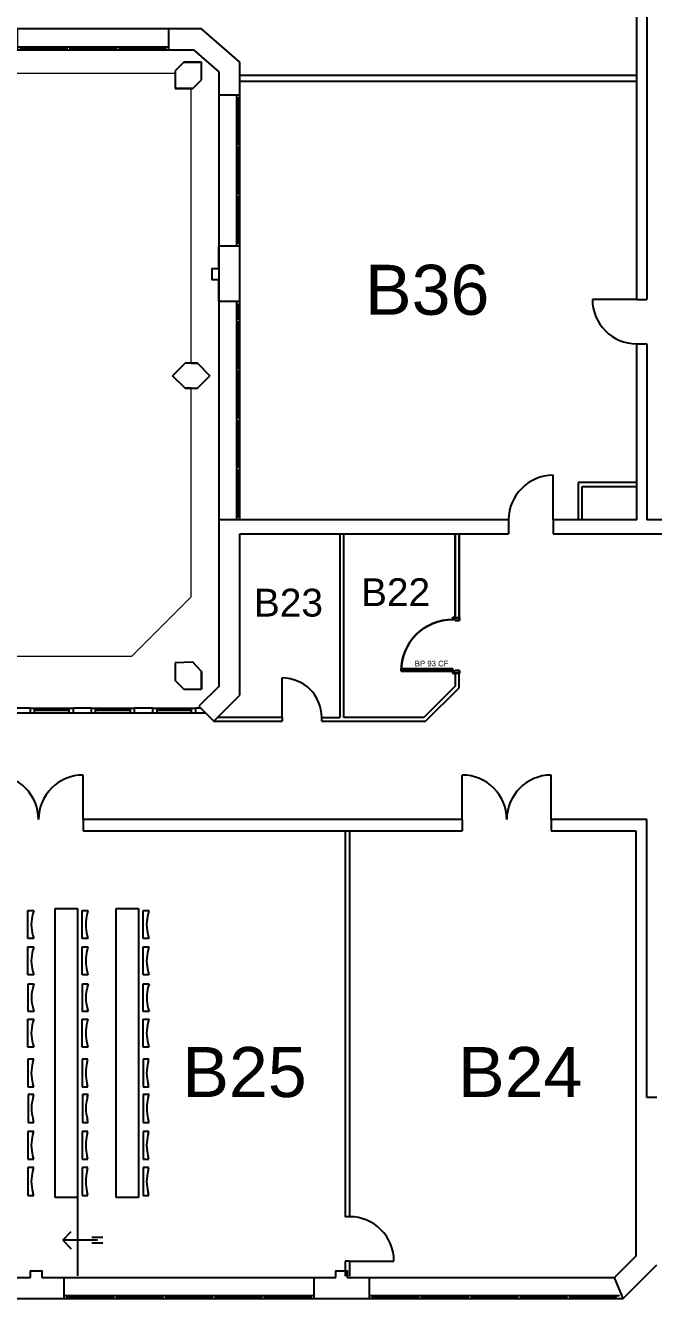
# Model space of a CAD drawing. Header units: millimetres. Extents: x -223503 to -221183, y 15861 to 17311.
# Drawn here: x -222580.85 to -222569.56, y 16018.73 to 16041.63 of the extents above; entities that cross this region are included whole.
import ezdxf

# ---------------------------------------------------------------- set-up
doc = ezdxf.new("R2010")
doc.units = ezdxf.units.MM
doc.linetypes.add('CACHE', pattern=[9.525, 6.35, -3.175])
for name, color, linetype in [('ASTEC - DEMOLITION CLOISONS', 142, 'Continuous'), ('BA CLOISON', 8, 'Continuous'), ('BA FENETRE', 8, 'Continuous'), ('BA MOBILIER DIVERS', 8, 'Continuous'), ('BA MURS', 8, 'Continuous'), ('BA MURS POUTRE', 8, 'CACHE'), ('BA PORTES', 8, 'Continuous'), ('TB_120', 8, 'Continuous')]:
    doc.layers.add(name, color=color, linetype=linetype)
doc.layers.add('ASTEC - POSE BP CF', color=104, linetype='Continuous', lineweight=30)
doc.layers.add('NUMEROTATION', color=172, linetype='Continuous', lineweight=30)
doc.styles.get("Standard").update_dxf_attribs({"font": 'arial.ttf'})

# ---------------------------------------------------------------- blocks, each defined once
blk = doc.blocks.new('A$C60F60C27')
blk.add_hatch(color=256).paths.add_polyline_path([(0.041, 0.122), (0.041, 1.052), (0.085, 1.052), (0.085, 0.122)])
at = {"color": 124}
for p, q in [((0.041, 1.052), (0.085, 1.052)), ((0.085, 0.122), (0.041, 0.122))]:
    blk.add_line(p, q, dxfattribs=at)
for p, q in [((0.041, 0.122), (0.041, 1.052)), ((0.085, 1.052), (0.085, 0.122))]:
    blk.add_line(p, q)
at = {"color": 7}
for p, q in [((0, 0.122), (0, 0.111)), ((0, 0.122), (0.041, 0.122)), ((0, 0.111), (0.008, 0.111)), ((0, 0), (0, 0.011)), ((0, 0.011), (0.008, 0.011)), ((0, 0), (0.056, 0)), ((0.008, 0.011), (0.008, 0.111)), ((0.041, 0.122), (0.041, 0.078)), ((0.041, 0.078), (0.056, 0.078)), ((0.056, 0), (0.056, 0.078)), ((0.971, 0.078), (0.956, 0.078)), ((0.956, 0), (0.956, 0.078)), ((1.012, 0), (0.956, 0)), ((1.012, 0.122), (0.971, 0.122)), ((0.971, 0.122), (0.971, 0.078)), ((1.004, 0.011), (1.004, 0.111)), ((1.012, 0.111), (1.004, 0.111)), ((1.012, 0.011), (1.004, 0.011)), ((1.012, 0.122), (1.012, 0.111)), ((1.012, 0), (1.012, 0.011))]:
    blk.add_line(p, q, dxfattribs=at)
at = {"color": 8}
blk.add_ellipse((0.041, 0.122), major_axis=(-0.658, 0.658), ratio=1, start_param=3.926991, end_param=5.497787, dxfattribs=at)
at = {"color": 7, "width": 1}
blk.add_text(' BP 93 CF', height=0.1, rotation=270, dxfattribs=at).set_placement((0.13, 0.845))
blk = doc.blocks.new('A$C2F2645E9')
at = {"layer": 'BA MURS'}
for p, q in [((0, 0.496), (0, 0.116)), ((0, 0.496), (0.995, 0.496)), ((0.995, 0.496), (0.995, 0.116)), ((0, 0.116), (0.392, 0.116)), ((0.592, 0.116), (0.995, 0.116))]:
    blk.add_line(p, q, dxfattribs=at)
blk.add_lwpolyline([(0.392, 0.116), (0.392, 0), (0.592, 0), (0.592, 0.116)], dxfattribs=at)
blk = doc.blocks.new('A$C18241F8F')
at = {"layer": 'BA FENETRE', "linetype": 'ByBlock', "lineweight": 25}
for p, q in [((0.023, 0.056), (4.496, 0.056)), ((0.056, 0), (0.056, 0.056)), ((0.888, 0), (0.888, 0.056)), ((0.944, 0), (0.944, 0.056)), ((1.776, 0), (1.776, 0.056)), ((1.832, 0), (1.832, 0.056)), ((2.664, 0), (2.664, 0.056)), ((2.72, 0), (2.72, 0.056)), ((3.552, 0), (3.552, 0.056)), ((3.608, 0), (3.608, 0.056)), ((4.44, 0), (4.44, 0.056)), ((5.491, 0.056), (9.987, 0.056)), ((5.547, 0), (5.547, 0.056)), ((6.379, 0), (6.379, 0.056)), ((6.435, 0), (6.435, 0.056)), ((7.267, 0), (7.267, 0.056)), ((7.323, 0), (7.323, 0.056)), ((8.155, 0), (8.155, 0.056)), ((8.211, 0), (8.211, 0.056)), ((9.043, 0), (9.043, 0.056)), ((9.099, 0), (9.099, 0.056)), ((9.931, 0), (9.931, 0.056)), ((10.982, 0.056), (15.477, 0.056)), ((11.038, 0), (11.038, 0.056)), ((11.87, 0), (11.87, 0.056)), ((11.926, 0), (11.926, 0.056)), ((12.758, 0), (12.758, 0.056)), ((12.814, 0), (12.814, 0.056)), ((13.646, 0), (13.646, 0.056)), ((13.702, 0), (13.702, 0.056)), ((14.534, 0), (14.534, 0.056)), ((14.59, 0), (14.59, 0.056)), ((15.421, 0), (15.421, 0.056)), ((0, 0), (4.496, 0)), ((5.491, 0), (9.987, 0)), ((10.982, 0), (15.477, 0))]:
    blk.add_line(p, q, dxfattribs=at)
for points in [[(0.056, 0.028), (0.056, 0.028), (0.888, 0.028), (0.888, 0.028)], [(0.888, 0.028), (0.056, 0.028), (0.056, 0.028), (0.888, 0.028)], [(0.944, 0.028), (1.776, 0.028), (1.776, 0.028), (0.944, 0.028)], [(1.776, 0.028), (0.944, 0.028), (0.944, 0.028), (1.776, 0.028)], [(1.832, 0.028), (2.664, 0.028), (2.664, 0.028), (1.832, 0.028)], [(2.664, 0.028), (1.832, 0.028), (1.832, 0.028), (2.664, 0.028)], [(2.72, 0.028), (3.552, 0.028), (3.552, 0.028), (2.72, 0.028)], [(3.552, 0.028), (2.72, 0.028), (2.72, 0.028), (3.552, 0.028)], [(4.44, 0.028), (4.44, 0.028), (3.608, 0.028), (3.608, 0.028)], [(4.44, 0.028), (3.608, 0.028), (3.608, 0.028), (4.44, 0.028)], [(5.547, 0.028), (5.547, 0.028), (6.379, 0.028), (6.379, 0.028)], [(6.379, 0.028), (5.547, 0.028), (5.547, 0.028), (6.379, 0.028)], [(6.435, 0.028), (7.267, 0.028), (7.267, 0.028), (6.435, 0.028)], [(7.267, 0.028), (6.435, 0.028), (6.435, 0.028), (7.267, 0.028)], [(7.323, 0.028), (8.155, 0.028), (8.155, 0.028), (7.323, 0.028)], [(8.155, 0.028), (7.323, 0.028), (7.323, 0.028), (8.155, 0.028)], [(8.211, 0.028), (9.043, 0.028), (9.043, 0.028), (8.211, 0.028)], [(9.043, 0.028), (8.211, 0.028), (8.211, 0.028), (9.043, 0.028)], [(9.931, 0.028), (9.931, 0.028), (9.099, 0.028), (9.099, 0.028)], [(9.931, 0.028), (9.099, 0.028), (9.099, 0.028), (9.931, 0.028)], [(11.038, 0.028), (11.038, 0.028), (11.87, 0.028), (11.87, 0.028)], [(11.87, 0.028), (11.038, 0.028), (11.038, 0.028), (11.87, 0.028)], [(11.926, 0.028), (12.758, 0.028), (12.758, 0.028), (11.926, 0.028)], [(12.758, 0.028), (11.926, 0.028), (11.926, 0.028), (12.758, 0.028)], [(12.814, 0.028), (13.646, 0.028), (13.646, 0.028), (12.814, 0.028)], [(13.646, 0.028), (12.814, 0.028), (12.814, 0.028), (13.646, 0.028)], [(13.702, 0.028), (14.534, 0.028), (14.534, 0.028), (13.702, 0.028)], [(14.534, 0.028), (13.702, 0.028), (13.702, 0.028), (14.534, 0.028)], [(15.421, 0.028), (15.421, 0.028), (14.59, 0.028), (14.59, 0.028)], [(15.421, 0.028), (14.59, 0.028), (14.59, 0.028), (15.421, 0.028)]]:
    blk.add_lwpolyline(points, close=True, dxfattribs=at)
at = {"layer": 'BA MURS'}
blk.add_line((0, 0), (0.157, 0.38), dxfattribs=at)
at = {"xscale": -1, "rotation": 180}
for p in [(4.496, 0.496), (9.987, 0.496)]:
    blk.add_blockref('A$C2F2645E9', p, dxfattribs=at)
blk = doc.blocks.new('A$C7DA209BF')
at = {"layer": 'BA FENETRE', "linetype": 'ByBlock', "lineweight": 25}
for p, q in [((0, 0.056), (3.924, 0.056)), ((0, 0), (3.924, 0)), ((0.056, 0), (0.056, 0.056)), ((0.888, 0), (0.888, 0.056)), ((0.944, 0), (0.944, 0.056)), ((1.776, 0), (1.776, 0.056)), ((1.832, 0), (1.832, 0.056)), ((2.664, 0), (2.664, 0.056)), ((2.72, 0), (2.72, 0.056)), ((3.552, 0), (3.552, 0.056)), ((3.608, 0), (3.608, 0.056)), ((3.868, 0), (3.868, 0.056)), ((4.919, 0.056), (7.638, 0.056)), ((4.919, 0), (7.638, 0)), ((4.975, 0), (4.975, 0.056)), ((5.807, 0), (5.807, 0.056)), ((5.863, 0), (5.863, 0.056)), ((6.694, 0), (6.694, 0.056)), ((6.75, 0), (6.75, 0.056)), ((7.582, 0), (7.582, 0.056)), ((7.638, 0), (7.638, 0.056))]:
    blk.add_line(p, q, dxfattribs=at)
for points in [[(0.056, 0.028), (0.056, 0.028), (0.888, 0.028), (0.888, 0.028)], [(0.888, 0.028), (0.056, 0.028), (0.056, 0.028), (0.888, 0.028)], [(0.944, 0.028), (1.776, 0.028), (1.776, 0.028), (0.944, 0.028)], [(1.776, 0.028), (0.944, 0.028), (0.944, 0.028), (1.776, 0.028)], [(1.832, 0.028), (2.664, 0.028), (2.664, 0.028), (1.832, 0.028)], [(2.664, 0.028), (1.832, 0.028), (1.832, 0.028), (2.664, 0.028)], [(2.72, 0.028), (3.552, 0.028), (3.552, 0.028), (2.72, 0.028)], [(3.552, 0.028), (2.72, 0.028), (2.72, 0.028), (3.552, 0.028)], [(3.868, 0.028), (3.868, 0.028), (3.608, 0.028), (3.608, 0.028)], [(3.868, 0.028), (3.608, 0.028), (3.608, 0.028), (3.868, 0.028)], [(4.975, 0.028), (4.975, 0.028), (5.807, 0.028), (5.807, 0.028)], [(5.807, 0.028), (4.975, 0.028), (4.975, 0.028), (5.807, 0.028)], [(5.863, 0.028), (6.694, 0.028), (6.694, 0.028), (5.863, 0.028)], [(6.694, 0.028), (5.863, 0.028), (5.863, 0.028), (6.694, 0.028)], [(6.75, 0.028), (7.582, 0.028), (7.582, 0.028), (6.75, 0.028)], [(7.582, 0.028), (6.75, 0.028), (6.75, 0.028), (7.582, 0.028)]]:
    blk.add_lwpolyline(points, close=True, dxfattribs=at)
at = {"layer": 'BA MURS'}
blk.add_line((7.638, 0), (7.638, 0.38), dxfattribs=at)
at = {"xscale": -1, "rotation": 180}
blk.add_blockref('A$C2F2645E9', (3.924, 0.496), dxfattribs=at)
blk = doc.blocks.new('A$C608A377B')
at = {"layer": 'BA MURS'}
blk.add_line((0.496, 0), (0.116, 0), dxfattribs=at)
at = {"layer": 'BA MURS', "rotation": 90}
blk.add_blockref('A$C7DA209BF', (0.496, 0), dxfattribs=at)
blk = doc.blocks.new('A$C22EF7FBB')
at = {"layer": 'BA FENETRE', "linetype": 'ByBlock', "lineweight": 25}
for p, q in [((0, 0.056), (3.924, 0.056)), ((0, 0), (3.924, 0)), ((0.056, 0), (0.056, 0.056)), ((0.888, 0), (0.888, 0.056)), ((0.944, 0), (0.944, 0.056)), ((1.776, 0), (1.776, 0.056)), ((1.832, 0), (1.832, 0.056)), ((2.664, 0), (2.664, 0.056)), ((2.72, 0), (2.72, 0.056)), ((3.552, 0), (3.552, 0.056)), ((3.608, 0), (3.608, 0.056)), ((3.868, 0), (3.868, 0.056)), ((4.919, 0.056), (7.638, 0.056)), ((4.919, 0), (7.638, 0)), ((4.975, 0), (4.975, 0.056)), ((5.807, 0), (5.807, 0.056)), ((5.863, 0), (5.863, 0.056)), ((6.694, 0), (6.694, 0.056)), ((6.75, 0), (6.75, 0.056)), ((7.582, 0), (7.582, 0.056)), ((7.638, 0), (7.638, 0.056))]:
    blk.add_line(p, q, dxfattribs=at)
for points in [[(0.056, 0.028), (0.056, 0.028), (0.888, 0.028), (0.888, 0.028)], [(0.888, 0.028), (0.056, 0.028), (0.056, 0.028), (0.888, 0.028)], [(0.944, 0.028), (1.776, 0.028), (1.776, 0.028), (0.944, 0.028)], [(1.776, 0.028), (0.944, 0.028), (0.944, 0.028), (1.776, 0.028)], [(1.832, 0.028), (2.664, 0.028), (2.664, 0.028), (1.832, 0.028)], [(2.664, 0.028), (1.832, 0.028), (1.832, 0.028), (2.664, 0.028)], [(2.72, 0.028), (3.552, 0.028), (3.552, 0.028), (2.72, 0.028)], [(3.552, 0.028), (2.72, 0.028), (2.72, 0.028), (3.552, 0.028)], [(3.868, 0.028), (3.868, 0.028), (3.608, 0.028), (3.608, 0.028)], [(3.868, 0.028), (3.608, 0.028), (3.608, 0.028), (3.868, 0.028)], [(4.975, 0.028), (4.975, 0.028), (5.807, 0.028), (5.807, 0.028)], [(5.807, 0.028), (4.975, 0.028), (4.975, 0.028), (5.807, 0.028)], [(5.863, 0.028), (6.694, 0.028), (6.694, 0.028), (5.863, 0.028)], [(6.694, 0.028), (5.863, 0.028), (5.863, 0.028), (6.694, 0.028)], [(6.75, 0.028), (7.582, 0.028), (7.582, 0.028), (6.75, 0.028)], [(7.582, 0.028), (6.75, 0.028), (6.75, 0.028), (7.582, 0.028)]]:
    blk.add_lwpolyline(points, close=True, dxfattribs=at)
at = {"layer": 'BA MURS'}
blk.add_line((7.638, 0), (7.638, 0.38), dxfattribs=at)
at = {"xscale": -1, "rotation": 180}
blk.add_blockref('A$C2F2645E9', (3.924, 0.496), dxfattribs=at)

msp = doc.modelspace()

# ---------------------------------------------------------------- linework, layer by layer
at = {"layer": 'ASTEC - DEMOLITION CLOISONS'}
msp.add_lwpolyline([(-222573.057, 16030.977), (-222573.127, 16030.977), (-222573.127, 16032.487), (-222573.057, 16032.487)], close=True, dxfattribs=at)
at = {"layer": 'BA CLOISON'}
for p, q in [((-222569.859, 16040.724), (-222576.998, 16040.724)), ((-222576.998, 16040.627), (-222569.859, 16040.627)), ((-222569.99, 16033.407), (-222570.914, 16033.407)), ((-222570.914, 16033.407), (-222570.914, 16032.737)), ((-222570.844, 16033.337), (-222569.99, 16033.337)), ((-222570.844, 16032.737), (-222570.844, 16033.337)), ((-222569.859, 16033.407), (-222569.99, 16033.407)), ((-222569.99, 16033.337), (-222569.859, 16033.337)), ((-222569.859, 16033.337), (-222569.859, 16033.407)), ((-222580.772, 16029.347), (-222581.492, 16029.347)), ((-222581.492, 16029.267), (-222580.772, 16029.267)), ((-222580.772, 16029.347), (-222580.772, 16029.304)), ((-222580.772, 16029.346), (-222580.772, 16029.266)), ((-222580.772, 16029.304), (-222580.772, 16029.292)), ((-222580.772, 16029.304), (-222580.772, 16029.292)), ((-222580.772, 16029.292), (-222580.772, 16029.267)), ((-222579.992, 16029.304), (-222579.992, 16029.347)), ((-222579.672, 16029.347), (-222579.992, 16029.347)), ((-222579.992, 16029.267), (-222579.992, 16029.346)), ((-222579.992, 16029.292), (-222579.992, 16029.304)), ((-222579.992, 16029.292), (-222579.992, 16029.304)), ((-222579.992, 16029.267), (-222579.992, 16029.292)), ((-222579.992, 16029.267), (-222579.672, 16029.267)), ((-222579.672, 16029.347), (-222579.672, 16029.304)), ((-222579.672, 16029.346), (-222579.672, 16029.266)), ((-222579.672, 16029.304), (-222579.672, 16029.292)), ((-222579.672, 16029.304), (-222579.672, 16029.292)), ((-222579.672, 16029.292), (-222579.672, 16029.267)), ((-222578.892, 16029.304), (-222578.892, 16029.347)), ((-222578.572, 16029.347), (-222578.892, 16029.347)), ((-222578.892, 16029.266), (-222578.892, 16029.346)), ((-222578.892, 16029.266), (-222578.892, 16029.346)), ((-222578.892, 16029.292), (-222578.892, 16029.304)), ((-222578.892, 16029.292), (-222578.892, 16029.304)), ((-222578.892, 16029.267), (-222578.892, 16029.292)), ((-222578.892, 16029.267), (-222578.572, 16029.267)), ((-222578.572, 16029.347), (-222578.572, 16029.304)), ((-222578.572, 16029.346), (-222578.572, 16029.266)), ((-222578.572, 16029.304), (-222578.572, 16029.292)), ((-222578.572, 16029.304), (-222578.572, 16029.292)), ((-222578.572, 16029.292), (-222578.572, 16029.267)), ((-222577.792, 16029.267), (-222577.792, 16029.347)), ((-222577.702, 16029.347), (-222577.792, 16029.347)), ((-222577.792, 16029.267), (-222577.622, 16029.267)), ((-222575.107, 16027.147), (-222575.107, 16020.206)), ((-222575.027, 16027.147), (-222575.027, 16020.206)), ((-222575.027, 16020.206), (-222575.107, 16020.206)), ((-222575.107, 16019.406), (-222575.107, 16019.135)), ((-222575.027, 16019.406), (-222575.107, 16019.406)), ((-222575.027, 16019.406), (-222575.027, 16019.135))]:
    msp.add_line(p, q, dxfattribs=at)
at = {"layer": 'BA CLOISON', "linetype": 'ByBlock'}
for p, q in [((-222575.198, 16032.487), (-222575.198, 16029.184)), ((-222575.128, 16029.184), (-222575.128, 16032.487)), ((-222573.127, 16032.487), (-222573.127, 16030.977)), ((-222573.057, 16030.977), (-222573.057, 16032.487)), ((-222573.057, 16030.977), (-222573.127, 16030.977)), ((-222573.127, 16029.981), (-222573.127, 16029.745)), ((-222573.127, 16029.981), (-222573.057, 16029.981)), ((-222573.057, 16029.716), (-222573.057, 16029.981)), ((-222573.127, 16029.745), (-222573.688, 16029.184)), ((-222573.659, 16029.114), (-222573.057, 16029.716)), ((-222577.469, 16029.114), (-222576.236, 16029.114)), ((-222576.236, 16029.184), (-222577.399, 16029.184)), ((-222576.236, 16029.184), (-222576.236, 16029.114)), ((-222575.526, 16029.184), (-222575.198, 16029.184)), ((-222575.526, 16029.114), (-222575.526, 16029.184)), ((-222575.526, 16029.114), (-222573.659, 16029.114)), ((-222573.688, 16029.184), (-222575.128, 16029.184))]:
    msp.add_line(p, q, dxfattribs=at)
at = {"layer": 'BA FENETRE', "linetype": 'ByBlock', "lineweight": 25}
for p, q in [((-222580.772, 16029.347), (-222579.992, 16029.347)), ((-222580.772, 16029.267), (-222579.992, 16029.267)), ((-222580.692, 16029.267), (-222580.692, 16029.347)), ((-222580.072, 16029.305), (-222580.692, 16029.305)), ((-222580.072, 16029.347), (-222580.072, 16029.267)), ((-222579.672, 16029.347), (-222578.892, 16029.347)), ((-222579.672, 16029.267), (-222578.892, 16029.267)), ((-222579.592, 16029.267), (-222579.592, 16029.347)), ((-222578.972, 16029.305), (-222579.592, 16029.305)), ((-222578.972, 16029.347), (-222578.972, 16029.267)), ((-222578.572, 16029.347), (-222577.792, 16029.347)), ((-222578.572, 16029.267), (-222577.792, 16029.267)), ((-222578.492, 16029.347), (-222578.492, 16029.267)), ((-222577.872, 16029.305), (-222578.492, 16029.305)), ((-222577.872, 16029.305), (-222577.872, 16029.348)), ((-222577.872, 16029.347), (-222577.872, 16029.267)), ((-222577.872, 16029.293), (-222577.872, 16029.305)), ((-222577.872, 16029.293), (-222577.872, 16029.305)), ((-222577.872, 16029.268), (-222577.872, 16029.293))]:
    msp.add_line(p, q, dxfattribs=at)
at = {"layer": 'BA MOBILIER DIVERS', "linetype": 'ByBlock'}
for p, q in [((-222580.812, 16025.208), (-222580.812, 16025.709)), ((-222580.812, 16025.709), (-222580.707, 16025.709)), ((-222580.707, 16025.709), (-222580.723, 16025.653)), ((-222580.32, 16020.548), (-222580.32, 16025.748)), ((-222580.32, 16025.748), (-222579.92, 16025.748)), ((-222579.835, 16025.208), (-222579.835, 16025.709)), ((-222579.835, 16025.709), (-222579.73, 16025.709)), ((-222579.73, 16025.709), (-222579.745, 16025.653)), ((-222579.224, 16020.548), (-222579.224, 16025.748)), ((-222579.224, 16025.748), (-222578.824, 16025.748)), ((-222578.824, 16025.748), (-222578.824, 16020.548)), ((-222578.739, 16025.208), (-222578.739, 16025.709)), ((-222578.739, 16025.709), (-222578.634, 16025.709)), ((-222578.634, 16025.709), (-222578.649, 16025.653)), ((-222579.92, 16025.337), (-222579.92, 16020.464)), ((-222580.707, 16025.208), (-222580.812, 16025.208)), ((-222580.722, 16025.263), (-222580.707, 16025.208)), ((-222579.73, 16025.208), (-222579.835, 16025.208)), ((-222579.745, 16025.263), (-222579.73, 16025.208)), ((-222578.634, 16025.208), (-222578.739, 16025.208)), ((-222578.649, 16025.263), (-222578.634, 16025.208)), ((-222580.812, 16024.556), (-222580.812, 16025.057)), ((-222580.812, 16025.057), (-222580.707, 16025.057)), ((-222580.707, 16025.057), (-222580.723, 16025.001)), ((-222579.835, 16024.556), (-222579.835, 16025.057)), ((-222579.835, 16025.057), (-222579.73, 16025.057)), ((-222579.73, 16025.057), (-222579.745, 16025.001)), ((-222578.739, 16024.556), (-222578.739, 16025.057)), ((-222578.739, 16025.057), (-222578.634, 16025.057)), ((-222578.634, 16025.057), (-222578.649, 16025.001)), ((-222580.707, 16024.556), (-222580.812, 16024.556)), ((-222580.808, 16023.894), (-222580.808, 16024.395)), ((-222580.808, 16024.395), (-222580.703, 16024.395)), ((-222580.722, 16024.612), (-222580.707, 16024.556)), ((-222580.703, 16024.395), (-222580.719, 16024.339)), ((-222579.73, 16024.556), (-222579.835, 16024.556)), ((-222579.831, 16023.894), (-222579.831, 16024.395)), ((-222579.831, 16024.395), (-222579.726, 16024.395)), ((-222579.745, 16024.612), (-222579.73, 16024.556)), ((-222579.726, 16024.395), (-222579.742, 16024.339)), ((-222578.634, 16024.556), (-222578.739, 16024.556)), ((-222578.735, 16023.894), (-222578.735, 16024.395)), ((-222578.735, 16024.395), (-222578.63, 16024.395)), ((-222578.649, 16024.612), (-222578.634, 16024.556)), ((-222578.63, 16024.395), (-222578.646, 16024.339)), ((-222580.719, 16023.949), (-222580.703, 16023.894)), ((-222579.742, 16023.949), (-222579.726, 16023.894)), ((-222578.646, 16023.949), (-222578.63, 16023.894)), ((-222580.812, 16023.257), (-222580.812, 16023.758)), ((-222580.812, 16023.758), (-222580.707, 16023.758)), ((-222580.703, 16023.894), (-222580.808, 16023.894)), ((-222580.707, 16023.758), (-222580.723, 16023.702)), ((-222579.835, 16023.257), (-222579.835, 16023.758)), ((-222579.835, 16023.758), (-222579.73, 16023.758)), ((-222579.726, 16023.894), (-222579.831, 16023.894)), ((-222579.73, 16023.758), (-222579.745, 16023.702)), ((-222578.739, 16023.257), (-222578.739, 16023.758)), ((-222578.739, 16023.758), (-222578.634, 16023.758)), ((-222578.63, 16023.894), (-222578.735, 16023.894)), ((-222578.634, 16023.758), (-222578.649, 16023.702)), ((-222580.707, 16023.257), (-222580.812, 16023.257)), ((-222580.722, 16023.312), (-222580.707, 16023.257)), ((-222579.73, 16023.257), (-222579.835, 16023.257)), ((-222579.745, 16023.312), (-222579.73, 16023.257)), ((-222578.634, 16023.257), (-222578.739, 16023.257)), ((-222578.649, 16023.312), (-222578.634, 16023.257)), ((-222580.812, 16023.039), (-222580.812, 16022.538)), ((-222580.707, 16023.039), (-222580.812, 16023.039)), ((-222580.722, 16022.984), (-222580.707, 16023.039)), ((-222579.835, 16023.039), (-222579.835, 16022.538)), ((-222579.73, 16023.039), (-222579.835, 16023.039)), ((-222579.745, 16022.984), (-222579.73, 16023.039)), ((-222578.739, 16023.039), (-222578.739, 16022.538)), ((-222578.634, 16023.039), (-222578.739, 16023.039)), ((-222578.649, 16022.984), (-222578.634, 16023.039)), ((-222580.707, 16022.538), (-222580.723, 16022.594)), ((-222579.73, 16022.538), (-222579.745, 16022.594)), ((-222578.634, 16022.538), (-222578.649, 16022.594)), ((-222580.812, 16022.538), (-222580.707, 16022.538)), ((-222580.808, 16022.402), (-222580.808, 16021.901)), ((-222580.703, 16022.402), (-222580.808, 16022.402)), ((-222580.719, 16022.347), (-222580.703, 16022.402)), ((-222579.835, 16022.538), (-222579.73, 16022.538)), ((-222579.831, 16022.402), (-222579.831, 16021.901)), ((-222579.726, 16022.402), (-222579.831, 16022.402)), ((-222579.742, 16022.347), (-222579.726, 16022.402)), ((-222578.739, 16022.538), (-222578.634, 16022.538)), ((-222578.735, 16022.402), (-222578.735, 16021.901)), ((-222578.63, 16022.402), (-222578.735, 16022.402)), ((-222578.646, 16022.347), (-222578.63, 16022.402)), ((-222580.808, 16021.901), (-222580.703, 16021.901)), ((-222580.703, 16021.901), (-222580.719, 16021.957)), ((-222579.831, 16021.901), (-222579.726, 16021.901)), ((-222579.726, 16021.901), (-222579.742, 16021.957)), ((-222578.735, 16021.901), (-222578.63, 16021.901)), ((-222578.63, 16021.901), (-222578.646, 16021.957)), ((-222580.812, 16021.74), (-222580.812, 16021.239)), ((-222580.707, 16021.74), (-222580.812, 16021.74)), ((-222580.722, 16021.684), (-222580.707, 16021.74)), ((-222579.835, 16021.74), (-222579.835, 16021.239)), ((-222579.73, 16021.74), (-222579.835, 16021.74)), ((-222579.745, 16021.684), (-222579.73, 16021.74)), ((-222578.739, 16021.74), (-222578.739, 16021.239)), ((-222578.634, 16021.74), (-222578.739, 16021.74)), ((-222578.649, 16021.684), (-222578.634, 16021.74)), ((-222580.812, 16021.239), (-222580.707, 16021.239)), ((-222580.707, 16021.239), (-222580.723, 16021.295)), ((-222579.835, 16021.239), (-222579.73, 16021.239)), ((-222579.73, 16021.239), (-222579.745, 16021.295)), ((-222578.739, 16021.239), (-222578.634, 16021.239)), ((-222578.634, 16021.239), (-222578.649, 16021.295)), ((-222580.812, 16021.088), (-222580.812, 16020.587)), ((-222580.707, 16021.088), (-222580.812, 16021.088)), ((-222580.722, 16021.033), (-222580.707, 16021.088)), ((-222579.835, 16021.088), (-222579.835, 16020.587)), ((-222579.73, 16021.088), (-222579.835, 16021.088)), ((-222579.745, 16021.033), (-222579.73, 16021.088)), ((-222578.739, 16021.088), (-222578.739, 16020.587)), ((-222578.634, 16021.088), (-222578.739, 16021.088)), ((-222578.649, 16021.033), (-222578.634, 16021.088)), ((-222580.812, 16020.587), (-222580.707, 16020.587)), ((-222580.707, 16020.587), (-222580.723, 16020.643)), ((-222579.92, 16020.548), (-222580.32, 16020.548)), ((-222579.835, 16020.587), (-222579.73, 16020.587)), ((-222579.73, 16020.587), (-222579.745, 16020.643)), ((-222578.824, 16020.548), (-222579.224, 16020.548)), ((-222578.739, 16020.587), (-222578.634, 16020.587)), ((-222578.634, 16020.587), (-222578.649, 16020.643))]:
    msp.add_line(p, q, dxfattribs=at)
for centre, start, end in [((-222580.022, 16025.458), 164.4954, 195.5613), ((-222579.044, 16025.458), 164.4954, 195.5613), ((-222577.948, 16025.458), 164.4954, 195.5613), ((-222580.022, 16024.807), 164.4954, 195.5613), ((-222579.044, 16024.807), 164.4954, 195.5613), ((-222577.948, 16024.807), 164.4954, 195.5613), ((-222580.018, 16024.144), 164.4954, 195.5613), ((-222579.041, 16024.144), 164.4954, 195.5613), ((-222577.945, 16024.144), 164.4954, 195.5613), ((-222580.022, 16023.507), 164.4954, 195.5613), ((-222579.044, 16023.507), 164.4954, 195.5613), ((-222577.948, 16023.507), 164.4954, 195.5613), ((-222580.022, 16022.789), 164.4387, 195.5046), ((-222579.044, 16022.789), 164.4387, 195.5046), ((-222577.948, 16022.789), 164.4387, 195.5046), ((-222580.018, 16022.152), 164.4387, 195.5046), ((-222579.041, 16022.152), 164.4387, 195.5046), ((-222577.945, 16022.152), 164.4387, 195.5046), ((-222580.022, 16021.489), 164.4387, 195.5046), ((-222579.044, 16021.489), 164.4387, 195.5046), ((-222577.948, 16021.489), 164.4387, 195.5046), ((-222580.022, 16020.838), 164.4387, 195.5046), ((-222579.044, 16020.838), 164.4387, 195.5046), ((-222577.948, 16020.838), 164.4387, 195.5046)]:
    msp.add_arc(centre, 0.727, start, end, dxfattribs=at)
at = {"layer": 'BA MURS'}
for p, q in [((-222569.859, 16036.701), (-222569.859, 16045.202)), ((-222569.679, 16045.202), (-222569.679, 16036.701)), ((-222577.686, 16041.568), (-222588.982, 16041.568)), ((-222576.998, 16040.964), (-222577.686, 16041.568)), ((-222588.825, 16041.188), (-222577.971, 16041.188)), ((-222577.971, 16041.188), (-222577.83, 16041.188)), ((-222577.83, 16041.188), (-222577.378, 16040.792)), ((-222578.005, 16040.964), (-222578.16, 16040.809)), ((-222578.082, 16040.886), (-222578.16, 16040.809)), ((-222578.082, 16040.886), (-222578.16, 16040.809)), ((-222578.082, 16040.886), (-222578.005, 16040.964)), ((-222578.082, 16040.886), (-222578.005, 16040.964)), ((-222577.686, 16040.964), (-222578.005, 16040.964)), ((-222578.005, 16040.964), (-222577.686, 16040.964)), ((-222578.005, 16040.964), (-222577.686, 16040.964)), ((-222577.686, 16040.646), (-222577.686, 16040.964)), ((-222577.686, 16040.646), (-222577.686, 16040.964)), ((-222577.686, 16040.646), (-222577.686, 16040.964)), ((-222576.998, 16032.737), (-222576.998, 16040.964)), ((-222578.16, 16040.809), (-222578.16, 16040.49)), ((-222578.16, 16040.809), (-222578.16, 16040.49)), ((-222578.16, 16040.809), (-222578.16, 16040.49)), ((-222577.842, 16040.49), (-222577.686, 16040.646)), ((-222577.764, 16040.568), (-222577.686, 16040.646)), ((-222577.764, 16040.568), (-222577.686, 16040.646)), ((-222577.378, 16040.792), (-222577.378, 16029.742)), ((-222578.16, 16040.49), (-222577.842, 16040.49)), ((-222577.842, 16040.49), (-222578.16, 16040.49)), ((-222577.842, 16040.49), (-222578.16, 16040.49)), ((-222577.764, 16040.568), (-222577.842, 16040.49)), ((-222577.764, 16040.568), (-222577.842, 16040.49)), ((-222569.859, 16036.701), (-222569.679, 16036.701)), ((-222569.859, 16035.901), (-222569.679, 16035.901)), ((-222577.983, 16035.552), (-222578.208, 16035.327)), ((-222577.983, 16035.552), (-222578.208, 16035.327)), ((-222577.983, 16035.552), (-222578.208, 16035.327)), ((-222577.983, 16035.552), (-222578.208, 16035.327)), ((-222577.983, 16035.552), (-222578.208, 16035.327)), ((-222577.763, 16035.552), (-222577.983, 16035.552)), ((-222577.873, 16035.552), (-222577.983, 16035.552)), ((-222577.873, 16035.552), (-222577.983, 16035.552)), ((-222577.873, 16035.552), (-222577.983, 16035.552)), ((-222577.873, 16035.552), (-222577.983, 16035.552)), ((-222577.873, 16035.552), (-222577.763, 16035.552)), ((-222577.873, 16035.552), (-222577.763, 16035.552)), ((-222577.873, 16035.552), (-222577.763, 16035.552)), ((-222577.873, 16035.552), (-222577.763, 16035.552)), ((-222577.538, 16035.327), (-222577.763, 16035.552)), ((-222577.763, 16035.552), (-222577.538, 16035.327)), ((-222577.763, 16035.552), (-222577.538, 16035.327)), ((-222577.763, 16035.552), (-222577.538, 16035.327)), ((-222577.763, 16035.552), (-222577.538, 16035.327)), ((-222578.208, 16035.327), (-222577.983, 16035.102)), ((-222577.983, 16035.102), (-222578.208, 16035.327)), ((-222577.983, 16035.102), (-222578.208, 16035.327)), ((-222577.983, 16035.102), (-222578.208, 16035.327)), ((-222577.983, 16035.102), (-222578.208, 16035.327)), ((-222577.763, 16035.102), (-222577.538, 16035.327)), ((-222577.763, 16035.102), (-222577.538, 16035.327)), ((-222577.763, 16035.102), (-222577.538, 16035.327)), ((-222577.763, 16035.102), (-222577.538, 16035.327)), ((-222577.763, 16035.102), (-222577.538, 16035.327)), ((-222577.983, 16035.102), (-222577.763, 16035.102)), ((-222577.873, 16035.102), (-222577.983, 16035.102)), ((-222577.873, 16035.102), (-222577.983, 16035.102)), ((-222577.873, 16035.102), (-222577.983, 16035.102)), ((-222577.873, 16035.102), (-222577.983, 16035.102)), ((-222577.873, 16035.102), (-222577.763, 16035.102)), ((-222577.873, 16035.102), (-222577.763, 16035.102)), ((-222577.873, 16035.102), (-222577.763, 16035.102)), ((-222577.873, 16035.102), (-222577.763, 16035.102)), ((-222572.164, 16032.737), (-222576.998, 16032.737)), ((-222572.164, 16032.737), (-222572.164, 16032.487)), ((-222569.859, 16032.737), (-222571.364, 16032.737)), ((-222571.364, 16032.737), (-222571.364, 16032.487)), ((-222569.289, 16032.737), (-222569.679, 16032.737)), ((-222576.998, 16029.584), (-222576.998, 16032.487)), ((-222576.998, 16032.487), (-222572.164, 16032.487)), ((-222576.998, 16029.584), (-222576.998, 16032.487)), ((-222571.364, 16032.487), (-222569.289, 16032.487)), ((-222577.842, 16030.178), (-222578.16, 16030.164)), ((-222577.842, 16030.178), (-222578.16, 16030.164)), ((-222577.842, 16030.178), (-222578.16, 16030.164)), ((-222578.16, 16030.164), (-222578.16, 16029.846)), ((-222578.16, 16030.164), (-222578.16, 16029.846)), ((-222578.16, 16030.164), (-222578.16, 16029.846)), ((-222577.686, 16030.009), (-222577.842, 16030.178)), ((-222577.686, 16029.69), (-222577.686, 16030.009)), ((-222577.686, 16030.009), (-222577.686, 16029.69)), ((-222577.686, 16030.009), (-222577.686, 16029.69)), ((-222578.16, 16029.846), (-222578.005, 16029.69)), ((-222578.082, 16029.768), (-222578.16, 16029.846)), ((-222578.082, 16029.768), (-222578.16, 16029.846)), ((-222578.082, 16029.768), (-222578.005, 16029.69)), ((-222578.082, 16029.768), (-222578.005, 16029.69)), ((-222578.005, 16029.69), (-222577.686, 16029.69)), ((-222578.005, 16029.69), (-222577.686, 16029.69)), ((-222578.005, 16029.69), (-222577.686, 16029.69)), ((-222577.378, 16029.742), (-222577.737, 16029.383)), ((-222577.378, 16029.742), (-222577.737, 16029.383)), ((-222577.469, 16029.114), (-222576.998, 16029.584)), ((-222577.469, 16029.114), (-222576.998, 16029.584)), ((-222577.737, 16029.383), (-222577.469, 16029.114)), ((-222572.998, 16027.347), (-222579.819, 16027.347)), ((-222579.819, 16027.347), (-222579.819, 16027.147)), ((-222579.819, 16027.147), (-222572.998, 16027.147)), ((-222572.998, 16027.347), (-222572.998, 16027.147)), ((-222569.676, 16027.347), (-222571.398, 16027.347)), ((-222571.398, 16027.347), (-222571.398, 16027.147)), ((-222571.398, 16027.147), (-222569.876, 16027.147)), ((-222569.876, 16027.147), (-222569.876, 16022.351)), ((-222569.676, 16027.147), (-222569.676, 16027.347)), ((-222569.676, 16022.351), (-222569.676, 16027.147)), ((-222569.876, 16027.062), (-222569.876, 16019.498)), ((-222569.496, 16022.351), (-222569.676, 16022.351)), ((-222569.876, 16019.498), (-222570.26, 16019.114)), ((-222570.102, 16018.734), (-222569.496, 16019.341)), ((-222580.158, 16019.114), (-222575.662, 16019.114)), ((-222574.667, 16019.114), (-222570.26, 16019.114)), ((-222570.102, 16018.734), (-222570.26, 16019.114)), ((-222570.171, 16018.734), (-222570.102, 16018.734))]:
    msp.add_line(p, q, dxfattribs=at)
at = {"layer": 'BA MURS', "linetype": 'ByBlock'}
for p, q in [((-222579.92, 16025.748), (-222579.92, 16019.143)), ((-222580.184, 16019.784), (-222580.03, 16019.938)), ((-222579.662, 16019.836), (-222579.462, 16019.836)), ((-222579.561, 16019.784), (-222580.184, 16019.784)), ((-222580.184, 16019.784), (-222580.03, 16019.63)), ((-222579.662, 16019.733), (-222579.462, 16019.733))]:
    msp.add_line(p, q, dxfattribs=at)
at = {"layer": 'BA MURS'}
for points in [[(-222569.859, 16036.701), (-222569.859, 16037.087)], [(-222569.859, 16032.737), (-222569.859, 16035.901)], [(-222569.679, 16035.901), (-222569.679, 16032.737)]]:
    msp.add_lwpolyline(points, dxfattribs=at)
at = {"layer": 'BA MURS POUTRE', "linetype": 'Continuous', "lineweight": 0}
for p, q in [((-222583.055, 16040.769), (-222578.16, 16040.769)), ((-222577.881, 16040.49), (-222577.881, 16035.552)), ((-222577.881, 16040.49), (-222577.881, 16035.552)), ((-222577.881, 16035.102), (-222577.881, 16031.346)), ((-222577.881, 16035.102), (-222577.881, 16031.346)), ((-222578.95, 16030.277), (-222577.881, 16031.346)), ((-222578.95, 16030.277), (-222581.75, 16030.277))]:
    msp.add_line(p, q, dxfattribs=at)
at = {"layer": 'BA PORTES', "lineweight": 25}
for p, q in [((-222569.859, 16036.701), (-222570.659, 16036.701)), ((-222571.364, 16032.737), (-222571.364, 16033.537)), ((-222576.236, 16029.184), (-222576.236, 16029.894)), ((-222579.819, 16027.347), (-222579.819, 16028.147)), ((-222572.998, 16027.347), (-222572.998, 16028.147)), ((-222571.398, 16027.347), (-222571.398, 16028.147))]:
    msp.add_line(p, q, dxfattribs=at)
at = {"layer": 'BA PORTES'}
msp.add_line((-222575.027, 16019.406), (-222574.227, 16019.406), dxfattribs=at)
at = {"layer": 'BA PORTES', "lineweight": 25}
for centre, radius, start, end in [((-222569.859, 16036.701), 0.8, 180, 270), ((-222571.364, 16032.737), 0.8, 90, 180), ((-222576.236, 16029.184), 0.71, 0, 90), ((-222581.419, 16027.347), 0.8, 0, 90), ((-222579.819, 16027.347), 0.8, 90, 180), ((-222572.998, 16027.347), 0.8, 0, 90), ((-222571.398, 16027.347), 0.8, 90, 180)]:
    msp.add_arc(centre, radius, start, end, dxfattribs=at)
at = {"layer": 'BA PORTES'}
msp.add_arc((-222575.027, 16019.406), 0.8, 0, 90, dxfattribs=at)
at = {"layer": 'TB_120', "linetype": 'ByBlock'}
for p, q in [((-222572.998, 16027.347), (-222572.998, 16027.277)), ((-222571.312, 16027.347), (-222571.382, 16027.347))]:
    msp.add_line(p, q, dxfattribs=at)

# ---------------------------------------------------------------- block references
at = {"layer": 'ASTEC - POSE BP CF', "rotation": 90}
msp.add_blockref('A$C60F60C27', (-222573.046, 16029.973), dxfattribs=at)
at = {"layer": 'BA MURS'}
for name, p in [('A$C22EF7FBB', (-222585.914, 16041.188)), ('A$C608A377B', (-222577.494, 16032.737)), ('A$C18241F8F', (-222585.649, 16018.734))]:
    msp.add_blockref(name, p, dxfattribs=at)

# ---------------------------------------------------------------- texts
at = {"layer": 'NUMEROTATION', "attachment_point": 1}
for s, insert, char_height in [('B36', (-222574.748, 16037.323), 0.9), ('B23', (-222576.746, 16031.497), 0.5), ('B22', (-222574.819, 16031.685), 0.5), ('B25', (-222578.033, 16023.257), 0.9), ('B24', (-222573.074, 16023.257), 0.9)]:
    msp.add_mtext_dynamic_manual_height_columns(s, width=2.58775, gutter_width=12.5, heights=[0], dxfattribs=dict(at, insert=insert, char_height=char_height))

doc.saveas('drawing.dxf')
